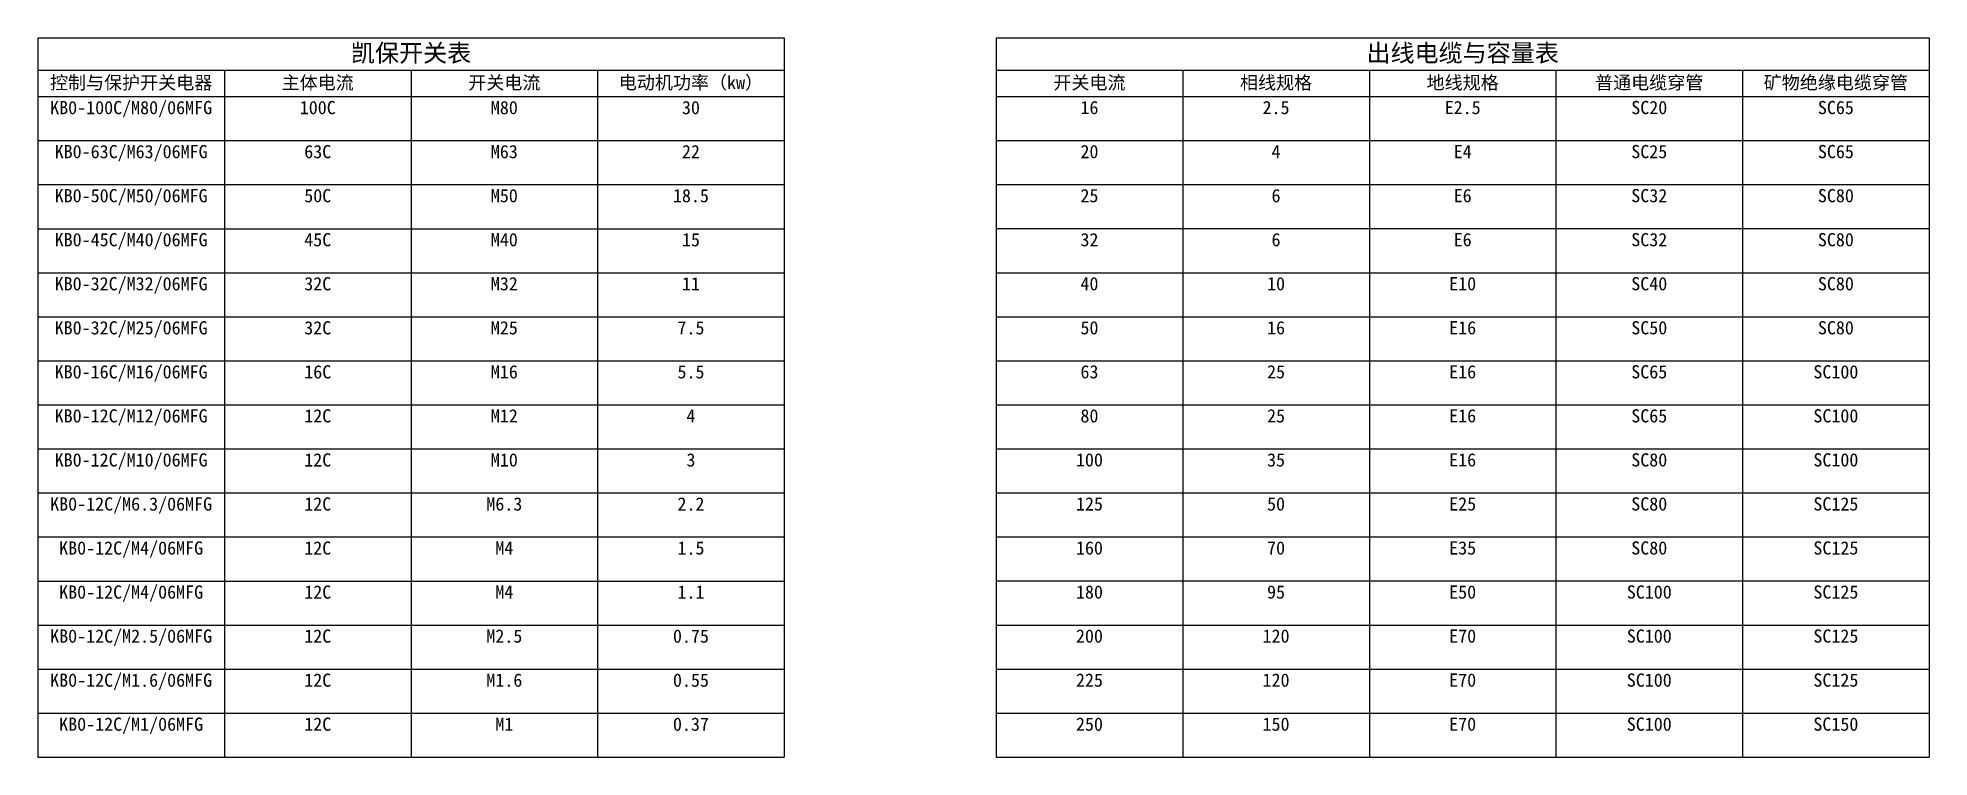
# Model space of a CAD drawing. Header units: millimetres. Extents: x 15315 to 658923, y 95 to 245109.
import ezdxf

# ---------------------------------------------------------------- set-up
doc = ezdxf.new("R2010")
doc.units = ezdxf.units.MM

# ---------------------------------------------------------------- blocks, each defined once
blk = doc.blocks.new('*T3')
at = {"color": 0, "linetype": 'ByBlock', "lineweight": -2, "transparency": 16777216}
for p, q in [((0, 0), (317500, 0)), ((0, 0), (0, -245000)), ((317500, 0), (317500, -245000)), ((0, -11000), (317500, -11000)), ((63500, -11000), (63500, -245000)), ((127000, -11000), (127000, -245000)), ((190500, -11000), (190500, -245000)), ((254000, -11000), (254000, -245000)), ((0, -20000), (317500, -20000)), ((0, -35000), (317500, -35000)), ((0, -50000), (317500, -50000)), ((0, -65000), (317500, -65000)), ((0, -80000), (317500, -80000)), ((0, -95000), (317500, -95000)), ((0, -110000), (317500, -110000)), ((0, -125000), (317500, -125000)), ((0, -140000), (317500, -140000)), ((0, -155000), (317500, -155000)), ((0, -170000), (317500, -170000)), ((0, -185000), (317500, -185000)), ((0, -200000), (317500, -200000)), ((0, -215000), (317500, -215000)), ((0, -230000), (317500, -230000)), ((0, -245000), (317500, -245000))]:
    blk.add_line(p, q, dxfattribs=at)
at = {"color": 0, "transparency": 16777216}
for s, insert, char_height, width, attachment_point in [('{\\fSimSun|b0|i0|c134|p2;出线电缆与容量表}', (158750, -5500), 6000, 314500, 5), ('{\\fSimSun|b0|i0|c134|p2;开关电流}', (31750, -15500), 4500, 60500, 5), ('{\\fSimSun|b0|i0|c134|p2;相线规格}', (95250, -15500), 4500, 60500, 5), ('{\\fSimSun|b0|i0|c134|p2;地线规格}', (158750, -15500), 4500, 60500, 5), ('{\\fSimSun|b0|i0|c134|p2;普通电缆穿管}', (222250, -15500), 4500, 60500, 5), ('{\\fSimSun|b0|i0|c134|p2;矿物绝缘电缆穿管}', (285750, -15500), 4500, 60500, 5), ('16', (31750, -21500), 4500, 60500, 2), ('2.5', (95250, -21500), 4500, 60500, 2), ('E2.5', (158750, -21500), 4500, 60500, 2), ('SC20', (222250, -21500), 4500, 60500, 2), ('SC65', (285750, -21500), 4500, 60500, 2), ('20', (31750, -36500), 4500, 60500, 2), ('4', (95250, -36500), 4500, 60500, 2), ('E4', (158750, -36500), 4500, 60500, 2), ('SC25', (222250, -36500), 4500, 60500, 2), ('SC65', (285750, -36500), 4500, 60500, 2), ('SC32', (222250, -51500), 4500, 60500, 2), ('SC80', (285750, -51500), 4500, 60500, 2), ('25', (31750, -51500), 4500, 60500, 2), ('6', (95250, -51500), 4500, 60500, 2), ('E6', (158750, -51500), 4500, 60500, 2), ('32', (31750, -66500), 4500, 60500, 2), ('6', (95250, -66500), 4500, 60500, 2), ('E6', (158750, -66500), 4500, 60500, 2), ('SC32', (222250, -66500), 4500, 60500, 2), ('SC80', (285750, -66500), 4500, 60500, 2), ('40', (31750, -81500), 4500, 60500, 2), ('10', (95250, -81500), 4500, 60500, 2), ('E10', (158750, -81500), 4500, 60500, 2), ('SC40', (222250, -81500), 4500, 60500, 2), ('SC80', (285750, -81500), 4500, 60500, 2), ('E16', (158750, -96500), 4500, 60500, 2), ('SC50', (222250, -96500), 4500, 60500, 2), ('SC80', (285750, -96500), 4500, 60500, 2), ('50', (31750, -96500), 4500, 60500, 2), ('16', (95250, -96500), 4500, 60500, 2), ('63', (31750, -111500), 4500, 60500, 2), ('25', (95250, -111500), 4500, 60500, 2), ('E16', (158750, -111500), 4500, 60500, 2), ('SC65', (222250, -111500), 4500, 60500, 2), ('SC100', (285750, -111500), 4500, 60500, 2), ('80', (31750, -126500), 4500, 60500, 2), ('25', (95250, -126500), 4500, 60500, 2), ('E16', (158750, -126500), 4500, 60500, 2), ('SC65', (222250, -126500), 4500, 60500, 2), ('SC100', (285750, -126500), 4500, 60500, 2), ('100', (31750, -141500), 4500, 60500, 2), ('35', (95250, -141500), 4500, 60500, 2), ('E16', (158750, -141500), 4500, 60500, 2), ('SC80', (222250, -141500), 4500, 60500, 2), ('SC100', (285750, -141500), 4500, 60500, 2), ('125', (31750, -156500), 4500, 60500, 2), ('50', (95250, -156500), 4500, 60500, 2), ('E25', (158750, -156500), 4500, 60500, 2), ('SC80', (222250, -156500), 4500, 60500, 2), ('SC125', (285750, -156500), 4500, 60500, 2), ('160', (31750, -171500), 4500, 60500, 2), ('70', (95250, -171500), 4500, 60500, 2), ('E35', (158750, -171500), 4500, 60500, 2), ('SC80', (222250, -171500), 4500, 60500, 2), ('SC125', (285750, -171500), 4500, 60500, 2), ('180', (31750, -186500), 4500, 60500, 2), ('95', (95250, -186500), 4500, 60500, 2), ('E50', (158750, -186500), 4500, 60500, 2), ('SC100', (222250, -186500), 4500, 60500, 2), ('SC125', (285750, -186500), 4500, 60500, 2), ('200', (31750, -201500), 4500, 60500, 2), ('120', (95250, -201500), 4500, 60500, 2), ('E70', (158750, -201500), 4500, 60500, 2), ('SC100', (222250, -201500), 4500, 60500, 2), ('SC125', (285750, -201500), 4500, 60500, 2), ('225', (31750, -216500), 4500, 60500, 2), ('120', (95250, -216500), 4500, 60500, 2), ('E70', (158750, -216500), 4500, 60500, 2), ('SC100', (222250, -216500), 4500, 60500, 2), ('SC125', (285750, -216500), 4500, 60500, 2), ('250', (31750, -231500), 4500, 60500, 2), ('150', (95250, -231500), 4500, 60500, 2), ('E70', (158750, -231500), 4500, 60500, 2), ('SC100', (222250, -231500), 4500, 60500, 2), ('SC150', (285750, -231500), 4500, 60500, 2)]:
    blk.add_mtext(s, dxfattribs=dict(at, insert=insert, char_height=char_height, width=width, attachment_point=attachment_point))
blk = doc.blocks.new('*T6')
at = {"color": 0, "linetype": 'ByBlock', "lineweight": -2, "transparency": 16777216}
for p, q in [((0, 0), (254000, 0)), ((0, 0), (0, -245000)), ((254000, 0), (254000, -245000)), ((0, -11000), (254000, -11000)), ((63500, -11000), (63500, -245000)), ((127000, -11000), (127000, -245000)), ((190500, -11000), (190500, -245000)), ((0, -20000), (254000, -20000)), ((0, -35000), (254000, -35000)), ((0, -50000), (254000, -50000)), ((0, -65000), (254000, -65000)), ((0, -80000), (254000, -80000)), ((0, -95000), (254000, -95000)), ((0, -110000), (254000, -110000)), ((0, -125000), (254000, -125000)), ((0, -140000), (254000, -140000)), ((0, -155000), (254000, -155000)), ((0, -170000), (254000, -170000)), ((0, -185000), (254000, -185000)), ((0, -200000), (254000, -200000)), ((0, -215000), (254000, -215000)), ((0, -230000), (254000, -230000)), ((0, -245000), (254000, -245000))]:
    blk.add_line(p, q, dxfattribs=at)
at = {"color": 0, "transparency": 16777216}
for s, insert, char_height, width, attachment_point in [('{\\fSimSun|b0|i0|c134|p2;凯保开关表}', (127000, -5500), 6000, 251000, 5), ('{\\fSimSun|b0|i0|c134|p2;控制与保护开关电器}', (31750, -15500), 4500, 60500, 5), ('{\\fSimSun|b0|i0|c134|p2;主体电流}', (95250, -15500), 4500, 60500, 5), ('{\\fSimSun|b0|i0|c134|p2;开关电流}', (158750, -15500), 4500, 60500, 5), ('{\\fSimSun|b0|i0|c134|p2;电动机功率（kw）}', (222250, -15500), 4500, 60500, 5), ('KB0-100C/M80/06MFG', (31750, -21500), 4500, 60500, 2), ('100C', (95250, -21500), 4500, 60500, 2), ('M80', (158750, -21500), 4500, 60500, 2), ('30', (222250, -21500), 4500, 60500, 2), ('KB0-63C/M63/06MFG', (31750, -36500), 4500, 60500, 2), ('63C', (95250, -36500), 4500, 60500, 2), ('M63', (158750, -36500), 4500, 60500, 2), ('22', (222250, -36500), 4500, 60500, 2), ('KB0-50C/M50/06MFG', (31750, -51500), 4500, 60500, 2), ('50C', (95250, -51500), 4500, 60500, 2), ('M50', (158750, -51500), 4500, 60500, 2), ('18.5', (222250, -51500), 4500, 60500, 2), ('KB0-45C/M40/06MFG', (31750, -66500), 4500, 60500, 2), ('45C', (95250, -66500), 4500, 60500, 2), ('M40', (158750, -66500), 4500, 60500, 2), ('15', (222250, -66500), 4500, 60500, 2), ('KB0-32C/M32/06MFG', (31750, -81500), 4500, 60500, 2), ('32C', (95250, -81500), 4500, 60500, 2), ('M32', (158750, -81500), 4500, 60500, 2), ('11', (222250, -81500), 4500, 60500, 2), ('KB0-32C/M25/06MFG', (31750, -96500), 4500, 60500, 2), ('32C', (95250, -96500), 4500, 60500, 2), ('M25', (158750, -96500), 4500, 60500, 2), ('7.5', (222250, -96500), 4500, 60500, 2), ('KB0-16C/M16/06MFG', (31750, -111500), 4500, 60500, 2), ('16C', (95250, -111500), 4500, 60500, 2), ('M16', (158750, -111500), 4500, 60500, 2), ('5.5', (222250, -111500), 4500, 60500, 2), ('KB0-12C/M12/06MFG', (31750, -126500), 4500, 60500, 2), ('12C', (95250, -126500), 4500, 60500, 2), ('M12', (158750, -126500), 4500, 60500, 2), ('4', (222250, -126500), 4500, 60500, 2), ('KB0-12C/M10/06MFG', (31750, -141500), 4500, 60500, 2), ('12C', (95250, -141500), 4500, 60500, 2), ('M10', (158750, -141500), 4500, 60500, 2), ('3', (222250, -141500), 4500, 60500, 2), ('KB0-12C/M6.3/06MFG', (31750, -156500), 4500, 60500, 2), ('12C', (95250, -156500), 4500, 60500, 2), ('M6.3', (158750, -156500), 4500, 60500, 2), ('2.2', (222250, -156500), 4500, 60500, 2), ('KB0-12C/M4/06MFG', (31750, -171500), 4500, 60500, 2), ('12C', (95250, -171500), 4500, 60500, 2), ('M4', (158750, -171500), 4500, 60500, 2), ('1.5', (222250, -171500), 4500, 60500, 2), ('KB0-12C/M4/06MFG', (31750, -186500), 4500, 60500, 2), ('12C', (95250, -186500), 4500, 60500, 2), ('M4', (158750, -186500), 4500, 60500, 2), ('1.1', (222250, -186500), 4500, 60500, 2), ('KB0-12C/M2.5/06MFG', (31750, -201500), 4500, 60500, 2), ('12C', (95250, -201500), 4500, 60500, 2), ('M2.5', (158750, -201500), 4500, 60500, 2), ('0.75', (222250, -201500), 4500, 60500, 2), ('KB0-12C/M1.6/06MFG', (31750, -216500), 4500, 60500, 2), ('12C', (95250, -216500), 4500, 60500, 2), ('M1.6', (158750, -216500), 4500, 60500, 2), ('0.55', (222250, -216500), 4500, 60500, 2), ('KB0-12C/M1/06MFG', (31750, -231500), 4500, 60500, 2), ('12C', (95250, -231500), 4500, 60500, 2), ('M1', (158750, -231500), 4500, 60500, 2), ('0.37', (222250, -231500), 4500, 60500, 2)]:
    blk.add_mtext(s, dxfattribs=dict(at, insert=insert, char_height=char_height, width=width, attachment_point=attachment_point))

msp = doc.modelspace()

# ---------------------------------------------------------------- block references
for name, p in [('*T6', (15315, 245095)), ('*T3', (341423, 245109))]:
    msp.add_blockref(name, p)

doc.saveas('drawing.dxf')
